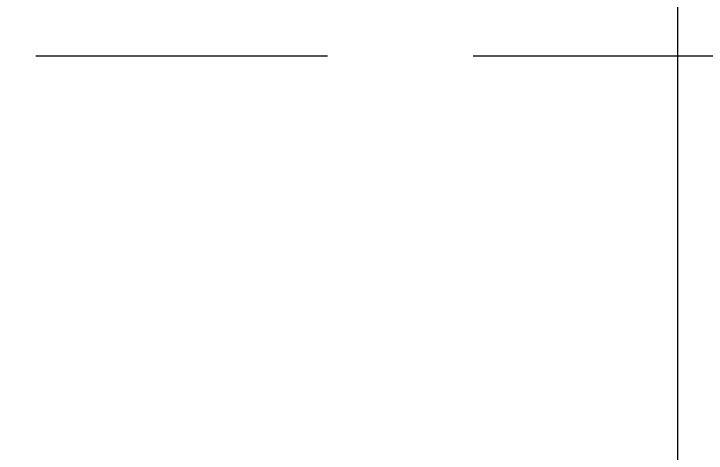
# Model space of a CAD drawing. Header units: inches. Extents: x 21 to 32698, y 13 to 3712.
# Drawn here: x 16215.87 to 16227.18, y 2575.59 to 2582.78 of the extents above; entities that cross this region are included whole.
import ezdxf

# ---------------------------------------------------------------- set-up
doc = ezdxf.new("R2010")
doc.units = ezdxf.units.IN
doc.header["$MEASUREMENT"] = 0
doc.set_wipeout_variables(frame=1)
doc.linetypes.add('DOT', pattern=[6.35, 0, -6.35])
doc.linetypes.add('IMPORT-HIDDEN2', pattern=[47.625, 31.75, -15.875])
for name, color, linetype, lineweight in [('Z_MİM_-KM-BEAM-RAY', 8, 'DOT', 25), ('Z_MİM_-KM-GLAZ', 8, 'Continuous', 25), ('Z_MİM_-KM-GLAZ-IDEN', 8, 'Continuous', 25), ('Z_MİM_-KM-RAY-1', 8, 'IMPORT-HIDDEN2', 25), ('Z_MİM_-KM-WALL', 8, 'Continuous', 25)]:
    doc.layers.add(name, color=color, linetype=linetype, lineweight=lineweight)

# ---------------------------------------------------------------- blocks, each defined once
blk = doc.blocks.new('-KM_Kiriş İzi-2K')
at = {"layer": 'Z_MİM_-KM-BEAM-RAY'}
blk.add_line((755, 1600.001), (1335.002, 1600.001), dxfattribs=at)
blk = doc.blocks.new('*U77')
blk.add_wipeout([(160, -25), (160, 16.5), (0, 16.5), (0, -25)])
at = {"layer": 'Z_MİM_-KM-GLAZ-IDEN', "ltscale": 1.5}
blk.add_line((80, -28.522), (80, 68.522), dxfattribs=at)
at = {"layer": 'Z_MİM_-KM-RAY-1', "ltscale": 0.15}
blk.add_line((160, 0), (0, 0), dxfattribs=at)

msp = doc.modelspace()

# ---------------------------------------------------------------- linework, layer by layer
at = {"layer": 'Z_MİM_-KM-WALL'}
msp.add_lwpolyline([(18831.714, 982.083), (17341.714, 982.083), (17341.714, 1012.083), (16641.713, 1012.083), (16641.713, 982.083), (15331.714, 982.083), (15331.714, 1637.083), (15041.714, 1637.083), (15041.715, 2582.084), (18831.714, 2582.084)], close=True, dxfattribs=at)

# ---------------------------------------------------------------- block references
at = {"layer": 'Z_MİM_-KM-BEAM-RAY'}
msp.add_blockref('-KM_Kiriş İzi-2K', (15331.714, 982.083), dxfattribs=at)

# ---------------------------------------------------------------- next in the draw order: block references
at = {"layer": 'Z_MİM_-KM-GLAZ', "ltscale": 1.5}
msp.add_blockref('*U77', (16146.714, 2582.083), dxfattribs=at)

doc.saveas('drawing.dxf')
